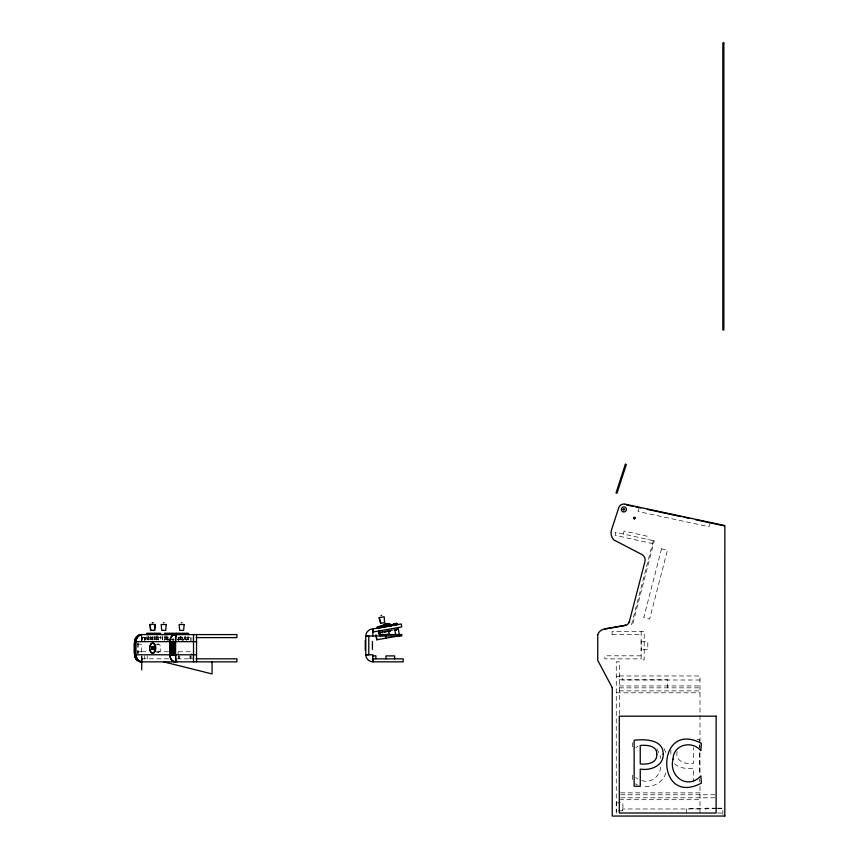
<?xml version="1.0" encoding="UTF-8"?>
<svg xmlns="http://www.w3.org/2000/svg" width="859" height="859" viewBox="0 0 859 859"><rect width="100%" height="100%" fill="white"/><g stroke="black" fill="none" stroke-linecap="round" stroke-linejoin="round"><path stroke-width="0.64" stroke-dasharray="4.29 3.22" d="M162.308 639.139L162.308 636.873L162.222 639.128L168.793 639.16M164.584 640.009L164.584 639.139L164.466 640.03M166.861 636.873L166.85 639.139L166.861 636.508M148.006 635.81L147.963 639.772L147.898 635.918M677.117 751.4C674.68 761.299 685.815 764.789 693.492 763.243L693.492 747.48M670.911 749.918L670.815 756.392M638.634 508.539L638.001 511.502L709.008 526.717L709.641 523.765M623.43 534.04L624.085 531.087L647.718 536.327L647.063 539.28M660.678 767.055C660.109 776.278 650.897 783.773 641.77 780.52M665.822 772.95C663.008 782.936 652.013 788.1 642.242 786.125M635.993 747.555L638.054 746.181M612.102 634.565L641.158 634.586M141.714 637.614L171.242 637.614M178.157 637.614L192.233 637.614M160.783 639.16L160.762 636.508L160.848 639.16L146.417 639.16L146.417 636.873M171.639 639.16L174.141 639.16M177.018 639.16L188.636 639.16L188.615 636.508M641.158 640.631L641.158 650.8M641.158 641.716L647.793 641.716L647.793 649.726L641.158 649.694M137.3 644.218L141.284 644.218L141.284 652.228L137.3 652.228M156.435 644.153L158.614 644.153M137.676 651.756L140.704 651.756M141.488 651.756L148.736 651.756M156.671 651.756L169.255 651.756M178.489 651.756L191.772 651.756L191.772 654.783M156.456 652.164L158.625 652.164M641.158 655.836L604.833 655.793L604.854 658.864L641.158 658.864M141.767 658.821L169.094 658.821M176.879 658.821L192.502 658.821M619.296 675.969L699.988 675.969L699.988 747.824M616.268 676.656L619.296 676.656M619.296 679.791L667.711 679.791L667.711 687.855M699.988 680.006L622.335 680.006L622.335 675.969M619.296 685.944L699.988 685.944M619.296 687.855L699.988 687.855M619.296 690.883L699.988 690.883M616.268 692.794L699.988 692.794M697.036 739.588L699.613 739.588L699.613 747.48M620.617 792.857L699.988 792.857M620.627 794.768L716.127 794.768M620.627 797.796L716.127 797.796M619.296 799.708L699.988 799.708M616.268 801.726L616.268 811.895M616.268 802.811L622.904 802.811L622.904 810.821L616.268 810.821M716.32 808.179L705.894 808.179L705.894 811.809M717.619 808.179L722.838 808.179L722.838 816.05M716.352 808.587L686.545 808.587L686.545 813.022M717.652 808.587L722.838 808.587M699.988 808.985L622.335 808.985L622.335 812.013M717.523 813.022L722.838 813.022M635.263 783.859L637.432 784.707M635.789 777.578L637.743 778.888M674.573 763.705C679.512 768.708 686.964 768.622 693.492 768.472L693.492 781.669M656.856 748.747L659.884 754.653L660.7 758.433M664.061 748.554L665.865 752.581M699.988 753.15L699.988 774.431M699.988 786.414L699.988 813.022M699.613 752.742L699.613 773.787M699.613 779.049L699.613 781.679M641.147 631.537L641.158 659.809L644.186 659.809L644.186 631.569L612.102 631.537L612.113 634.586M632.396 742.648L632.396 750.047M632.396 775.205L632.396 782.506M619.296 714.559L619.296 661.849L616.268 661.849L616.268 816.05M191.858 637.614L191.858 640.642M191.858 655.793L191.858 658.821M190.612 637.614L190.612 640.642M190.591 655.793L190.591 658.821M190.494 655.793L190.494 658.821M189.936 655.868L189.936 658.821M188.078 635.918L188.078 639.869M187.906 637.614L187.906 639.633M186.918 639.16L186.918 640.03M186.661 639.16L186.661 640.03M186.382 639.16L186.403 640.03M186.145 639.16L186.145 640.03M185.319 636.508L185.319 639.16M185.125 636.863L185.125 639.128M184.417 636.508L184.438 639.16M183.601 639.16L183.601 640.03M183.257 639.128L183.343 640.03M183.085 639.16L183.085 640.03M183.01 639.128L183.01 639.998M182.784 637.238L182.827 640.03M182.484 639.128L182.484 639.998M182.43 639.128L182.43 639.998M182.183 639.128L182.183 639.998M181.915 639.128L181.915 639.998M181.657 639.128L181.657 639.998M181.12 636.508L181.12 639.16M180.669 636.508L180.551 639.869M180.465 636.508L180.465 639.16M179.789 636.863L179.789 639.128M179.746 655.793L179.746 658.821M178.951 639.16L178.951 640.03M178.758 639.16L178.822 640.03M178.844 655.868L178.844 658.821M178.693 639.16L178.565 640.03M178.425 637.593L178.436 640.03M178.489 655.793L178.361 658.842M178.296 640.03L178.232 639.16L178.049 640.03M178.114 651.756L178.114 654.783M177.974 639.16L177.974 640.03M173.808 639.16L173.872 640.03M173.539 639.16L173.647 640.03M173.357 639.16L173.4 640.03M173.282 639.16L173.282 640.03M173.131 639.16L173.131 640.03M172.874 639.16L172.874 640.03M172.412 639.16L172.412 640.03M172.154 639.16L172.154 640.03M171.886 639.16L171.886 640.03M168.557 639.16L168.557 640.03M168.407 639.16L168.45 640.03M168.203 639.16L168.203 640.03M167.709 636.508L167.763 640.03M167.505 639.16L167.505 640.03M167.237 639.16L167.237 640.03M166.979 639.16L166.979 640.03M166.689 636.508L166.7 639.16M166.485 636.508L166.485 639.16M165.272 636.508L165.272 639.16M164.778 635.918L164.778 639.869M164.584 639.16L164.584 640.03M162.48 636.873L162.512 639.869M162.362 636.873L162.362 639.16M158.743 639.16L158.679 640.041L158.528 636.508M156.542 636.873L156.574 639.16M156.37 636.508L156.51 640.041M155.103 636.508L155.103 639.16M155.017 636.508L155.017 639.16M154.405 639.16L154.405 636.884L154.352 640.03M152.999 639.16L152.999 640.03M152.891 636.508L152.913 640.03M151.388 637.614L151.388 639.633M150.808 636.873L150.894 639.16M150.712 636.508L150.701 640.03M148.918 637.614L148.918 639.633M148.682 636.873L148.682 639.16M148.596 636.873L148.521 640.03M147.276 637.614L147.276 639.633M147.243 655.793L147.265 658.821M146.502 636.873L146.502 639.16M145.59 637.614L145.59 639.633M145.031 640.406L145.031 637.378L141.445 637.378L141.445 640.406M144.795 639.633L144.742 637.614L144.688 640.642M144.784 655.793L144.763 658.821M144.409 637.378L144.409 640.406M142.701 637.614L142.701 639.633M141.767 634.586L141.767 640.47M141.756 655.965L141.767 661.849M141.649 636.949L141.66 640.47M141.649 655.965L141.66 660.668M138.46 642.961L138.524 653.474M137.676 642.961L137.676 654.783M156.907 644.98A4.037 2.319 -90 0 1 160.032 645.42A4.037 2.319 -90 0 1 160.032 650.897A4.037 2.319 -90 0 1 156.907 651.337M157.218 635.907L157.176 639.858L157.111 635.918M615.763 532.333L615.098 535.286L652.657 543.629L653.323 540.676L615.763 532.333M653.291 540.676L631.462 625.041L632.439 625.288L654.268 540.923L653.291 540.676M661.559 548.794L643.767 617.535L649.629 619.049L667.422 550.308L661.559 548.794M152.247 639.16L152.247 636.873L152.161 639.16M142.036 640.47L142.036 636.949L142.014 640.47M142.036 660.668L142.036 655.965L142.014 660.668"/><path stroke-width="1.29" d="M170.265 640.739L170.211 654.783M154.953 625.685L154.502 630.388L153.514 630.388M629.475 621.272L629.121 622.313M629.282 621.873L644.926 561.603A6.421 6.421 0 0 0 640.653 553.872L613.777 539.892A10.222 10.222 0 0 1 611.372 530.368L618.738 507.712A5.358 5.358 0 0 1 625.416 504.254M633.77 517.44C634.801 522.487 634.833 513.746 634.704 518.718M633.598 518.546L634.887 517.612M625.492 625.32L626.061 625.18A5.122 5.122 0 0 0 629.164 622.313M377.466 626.898L390.963 624.396L387.914 624.944M396.708 623.323L393.175 623.978L396.675 623.409M377.273 627.542L391.274 624.965M397.126 623.859L392.982 624.633L393.97 624.493M393.347 624.933L396.869 624.149M376.876 628.369L392.048 625.556M397.792 624.493L392.574 625.449A10.319 10.308 0 0 0 383.576 624.955A10.319 9.9 80 0 1 392.295 625.459A10.319 10.018 80 0 0 383.64 624.944M378.314 632.739L392.348 630.141M393.948 629.84L398.254 629.024M381.042 615.463L381.643 615.355M384.649 622.614L380.698 623.312L379.13 617.61L384.188 616.73L384.585 622.625M377.423 626.791L382.631 625.878M377.219 627.446L379.291 627.081M381.826 626.63L382.738 626.469M396.471 624.053L397.073 623.945M604.876 628.949L625.61 625.309L604.833 628.949A8.805 8.805 0 0 0 597.724 634.586M624.955 625.416L625.535 625.32M152.258 622.721L152.805 622.721M163.414 622.721L163.972 622.721M181.367 622.721L181.925 622.721M150.733 624.514L149.992 624.514L150.55 630.388L151.538 630.388M146.717 633.255L160.536 633.255M164.466 633.255L176.288 633.255M176.578 633.255L180.358 633.255M181.432 633.255L188.325 633.255M146.417 633.867L160.848 633.867M164.584 633.856L180.669 633.867M181.12 633.867L188.636 633.856M180.261 634.082L181.893 634.082M164.584 634.092L166.378 634.092M180.261 634.221L181.893 634.221M164.584 634.232L166.378 634.232M196.142 658.821L236.912 658.821L236.912 661.849L141.649 661.849A7.173 7.13 -90 0 1 134.659 654.783L134.648 641.652A7.173 7.151 90 0 1 141.66 634.586L236.912 634.586L236.912 637.614L196.142 637.614M161.932 634.597L162.834 634.597M164.584 634.597L167.14 634.597M141.649 634.586A7.173 7.14 -90 0 0 134.659 641.652L196.539 641.662M141.66 661.859A7.173 7.151 90 0 1 134.659 654.783L196.539 654.794M372.87 655.836L375.898 655.836L375.898 658.853M724.856 816.05L612.242 816.05L612.242 687.726M152.472 622.657L153.02 622.668M625.373 504.254L724.856 525.568L724.813 816.05M626.598 504.931L633.104 506.327M635.703 506.885L640.9 508.002M647.407 509.387L681.219 516.635M683.818 517.193L689.015 518.31M695.522 519.706L724.126 525.837M163.65 661.849L212.066 673.95L212.066 661.849M612.274 687.726L597.724 660.313L597.767 634.586M379.195 617.6L380.762 623.29M385.97 624.858L385.798 624.3L385.959 625.889M390.276 630.527L390.373 631.397M388.085 630.936L388.247 631.794M385.959 631.322L386.12 632.181M384.628 631.58L384.789 632.439M382.459 631.977L382.62 632.836M380.312 632.374L380.473 633.233M398.061 627.51L399.521 635.8L376.8 639.794L375.963 635.059M394.732 629.314L395.988 636.422M388.633 630.195L389.32 634.092L380.247 635.692L379.56 631.794M385.562 635.81L385.981 638.183M376.027 635.048L376.865 639.783M175.032 655.707L175.064 641.652M394.625 658.853L394.625 655.9L385.949 655.9L385.949 658.853M378.948 630.946L378.948 634.554L401.754 634.554L401.754 636.014L365.794 636.014L365.794 654.73A7.183 7.183 0 0 0 372.86 661.838L403.215 661.838L403.193 658.853L372.87 658.853L372.86 661.838L372.86 654.773L365.794 654.773L368.779 654.741L368.779 636.014L365.794 636.025A7.183 7.183 0 0 1 372.86 628.949L401.217 623.967L401.744 626.941L372.849 632.02L372.86 628.949L372.849 636.014M372.43 641.372L372.43 649.383M365.29 640.288L365.29 650.456M196.539 634.576L196.539 661.849M193.511 634.586L193.511 661.849M174.527 641.652L174.527 654.783M174.001 641.652L174.001 654.783M173.475 641.652L173.475 654.783M172.97 641.652L172.97 654.783M172.476 641.652L172.476 654.783M171.993 641.652L171.993 654.783M171.521 641.652L171.521 654.783M171.07 641.652L171.07 654.783M170.63 641.652L170.63 654.783M169.814 641.652L169.814 654.783A7.183 5.884 -90 0 0 175.59 661.849L175.601 634.586A7.183 5.884 -90 0 0 169.814 641.652A7.119 4.918 -90 0 1 174.592 634.543M141.714 669.913L141.714 661.849A7.183 5.884 90 0 1 135.969 654.783L135.99 641.652A7.183 5.884 -90 0 1 141.767 634.586A7.183 5.884 -90 0 0 138.213 636.089M134.723 641.652L134.723 644.282M134.144 643.133L134.144 653.302M150.078 646.848A5.079 2.921 -90 0 1 154.566 643.992A5.079 2.921 -90 0 1 154.566 652.325A5.079 2.921 -90 0 1 150.078 649.479M154.287 644.937A4.037 2.319 -90 0 1 154.717 645.678M155.028 646.58A4.037 2.319 -90 0 1 155.039 649.672M154.749 650.585A4.037 2.319 -90 0 1 154.319 651.337M174.699 661.892A7.119 5.004 -90 0 1 169.867 654.783M177.051 661.892A7.119 1.535 90 0 1 175.569 654.783M175.601 641.652A7.119 1.407 -90 0 1 176.965 634.543M138.31 660.346A7.173 6.249 90 0 0 142.014 661.859A7.173 6.163 -90 0 1 135.99 654.783M138.31 636.089A7.173 6.249 90 0 1 142.014 634.586A7.173 6.185 -90 0 0 135.98 641.652M134.659 654.783A7.183 7.183 0 0 0 141.714 661.849A7.183 5.884 -90 0 1 138.224 660.346M134.659 641.652A7.183 7.183 0 0 1 141.714 634.586M381.321 626.705A10.319 9.041 80 0 1 382.942 625.395M391.758 625.556A10.319 9.041 80 0 0 383.855 624.901A10.319 8.815 80 0 1 391.629 625.577M380.805 626.802A10.319 10.018 80 0 1 382.62 625.449A10.319 9.9 80 0 0 380.859 626.791M380.644 626.823A10.319 10.308 0 0 1 382.534 625.47M381.428 626.683A10.319 8.815 80 0 1 383.017 625.384M382.158 626.555A10.319 7.452 80 0 1 382.781 625.878M383.468 625.298A10.319 7.452 80 0 1 389.17 624.751M383.683 625.717A10.319 5.347 80 0 1 388.268 624.912M384.735 625.535A10.319 2.888 80 0 1 387.216 625.094M385.1 625.019A10.319 2.459 80 0 1 387.366 625.642M384.746 624.751A10.319 4.961 80 0 1 388.687 625.406M382.319 626.533A10.319 7.14 80 0 1 382.91 625.857M384.274 624.837A10.319 7.14 80 0 1 389.041 624.772M623.086 509.301C624.364 512.211 625.202 506.928 623.086 509.301M673.048 759.066C668.388 776.45 687.694 790.291 700.88 775.849L701.341 783.14C655.106 807.675 655.32 719.037 701.341 743.293L700.847 750.68C692.279 740.018 673.188 744.474 673.048 759.066M663.191 754.105C663.599 766.003 650.231 770.834 640.256 769.106L640.256 786.264L634.135 786.264L634.135 740.233C644.615 739.105 663.416 739.105 663.191 754.105M166.216 624.514L165.669 630.388L161.728 630.388L161.17 624.514L166.216 624.514M184.17 624.514L183.622 630.388L179.681 630.388L179.123 624.514L184.17 624.514M155.264 624.482L154.652 630.356L150.701 630.313L150.196 624.429L155.264 624.482M656.824 754.266C657.339 763.243 647.031 764.789 640.256 763.876L640.256 745.483C646.644 744.828 657.296 745.515 656.824 754.266M625.373 464.225L616.01 493.002L616.966 493.313L626.329 464.536L625.373 464.225M723.847 42.95L722.838 42.95L722.838 329.899L723.847 329.899L723.847 42.95M152.075 646.806L151.388 646.806L151.388 649.479L152.075 649.479L152.075 646.806M153.578 646.806L152.891 646.806L152.891 649.479L153.578 649.479L153.578 646.806M716.127 716.181L619.296 716.181L619.296 813.011L716.127 813.011L716.127 716.181M396.171 630.302L396.01 629.443L396.182 630.313M154.545 651.756A5.079 2.921 -90 0 0 153.235 643.251A5.079 2.921 -90 0 0 149.67 649.479A5.079 2.921 -90 0 0 154.545 651.756M136.742 658.284A7.173 6.249 90 0 0 137.719 659.744A7.183 5.884 -90 0 1 136.742 658.295M137.193 637.389A7.173 6.249 90 0 0 136.742 638.151A7.183 5.884 -90 0 1 137.15 637.389M622.603 511.631A2.545 2.545 0 0 0 626.415 509.43A2.545 2.545 0 0 0 622.603 507.229A2.545 2.545 0 0 0 622.603 511.631"/></g></svg>
